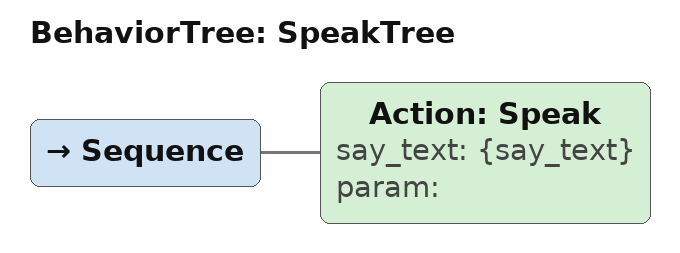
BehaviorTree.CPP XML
<?xml version="1.0"?>
<root main_tree_to_execute="SpeakTree">
    <BehaviorTree ID="SpeakTree">
        <Sequence>
            <Action ID="Speak" say_text="{say_text}" param=""/>
        </Sequence>
    </BehaviorTree>
</root>
